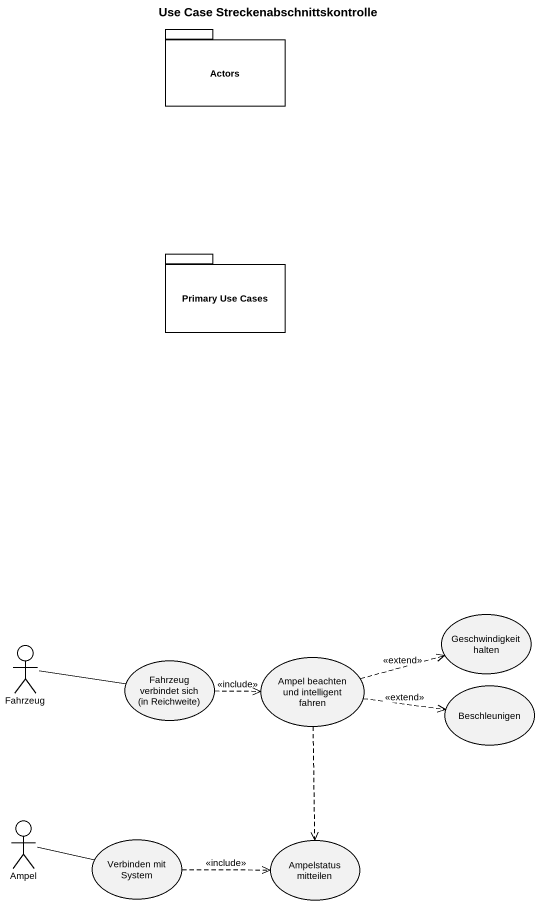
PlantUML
@startuml
title Use Case Streckenabschnittskontrolle
package Actors {
}
package "Primary Use Cases" as Primary_Use_Cases {
}
usecase "Geschwindigkeit halten" as Geschwindigkeit_halten
actor Fahrzeug
usecase "Fahrzeug verbindet sich (in Reichweite)" as Fahrzeug_verbindet_sich_in
usecase "Ampel beachten und intelligent fahren" as Ampel_beachten_und
usecase Beschleunigen
actor Ampel
usecase "Verbinden mit System" as Verbinden_mit_System
usecase "Ampelstatus mitteilen" as Ampelstatus_mitteilen
Fahrzeug -right- Fahrzeug_verbindet_sich_in
Fahrzeug_verbindet_sich_in .right.> Ampel_beachten_und : <<include>>
Ampel_beachten_und .right.> Geschwindigkeit_halten : <<extend>>
Ampel_beachten_und .right.> Beschleunigen : <<extend>>
Ampel_beachten_und ..> Ampelstatus_mitteilen
Ampel -right- Verbinden_mit_System
Verbinden_mit_System .right.> Ampelstatus_mitteilen : <<include>>
@enduml
